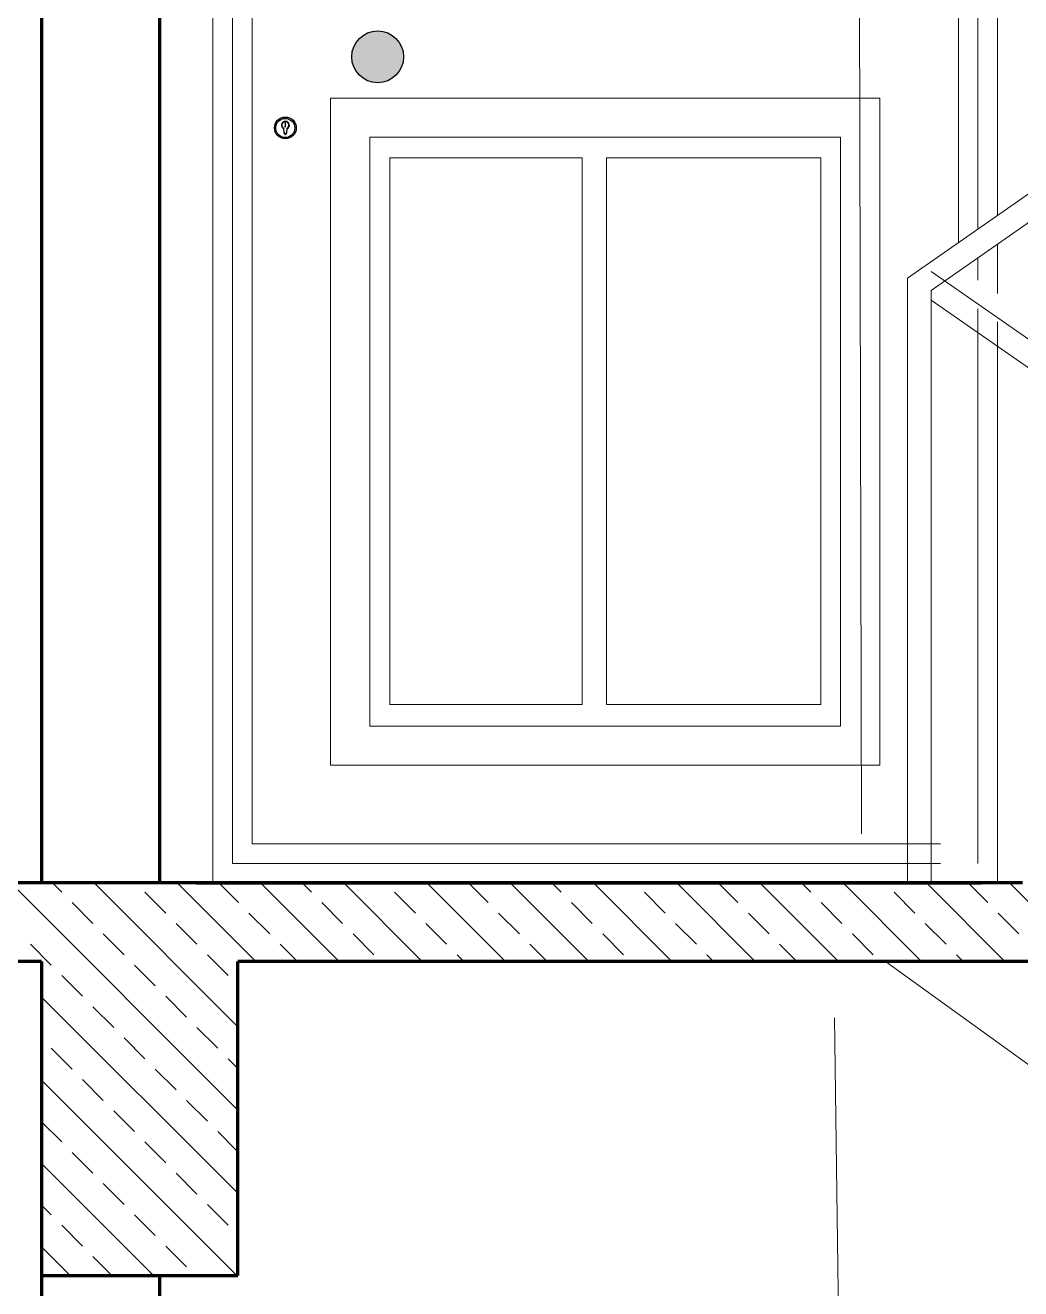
# Model space of a CAD drawing. Header units: millimetres. Extents: x 35860 to 71103, y -11298 to -8385.
# Drawn here: x 39357.64 to 39389.35, y -9574.65 to -9534.41 of the extents above; entities that cross this region are included whole.
import ezdxf

# ---------------------------------------------------------------- set-up
doc = ezdxf.new("R2010")
doc.units = ezdxf.units.MM
doc.header["$MEASUREMENT"] = 0
doc.layers.get('0').update_dxf_attribs({"lineweight": 15})
for name, color, linetype, lineweight in [('02', 2, 'Continuous', 20), ('07', 3, 'Continuous', 70), ('Merd&Balkon', 40, 'Continuous', 20)]:
    doc.layers.add(name, color=color, linetype=linetype, lineweight=lineweight)
doc.layers.add('OLC', color=254, linetype='Continuous')

msp = doc.modelspace()

# ---------------------------------------------------------------- hatches: boundary and pattern name
at = {"layer": 'OLC'}
msp.add_hatch(color=256, dxfattribs=at).paths.add_polyline_path([(39368.039, -9535.413, -1.000001), (39369.689, -9535.413, -1.000001)])
msp.add_hatch(color=256, dxfattribs=at).paths.add_polyline_path([(39368.039, -9535.413, -1.000001), (39369.689, -9535.413, -1.000001)])
msp.add_hatch(color=256, dxfattribs=at).paths.add_polyline_path([(39368.039, -9535.413, -1.000001), (39369.689, -9535.413, -1.000001)])

# ---------------------------------------------------------------- linework, layer by layer
for p, q in [((39383.61, -9283.507), (39384.273, -9560.16)), ((39364.409, -9568.958), (39357.177, -9561.726)), ((39358.797, -9562.02), (39358.503, -9561.726)), ((39364.409, -9566.306), (39359.829, -9561.726)), ((39364.98, -9564.226), (39362.48, -9561.726)), ((39364.432, -9562.352), (39363.806, -9561.726)), ((39367.632, -9564.226), (39365.132, -9561.726)), ((39366.752, -9562.02), (39366.458, -9561.726)), ((39370.284, -9564.226), (39367.784, -9561.726)), ((39372.935, -9564.226), (39370.435, -9561.726)), ((39372.387, -9562.352), (39371.761, -9561.726)), ((39375.587, -9564.226), (39373.087, -9561.726)), ((39374.707, -9562.02), (39374.413, -9561.726)), ((39378.239, -9564.226), (39375.739, -9561.726)), ((39380.89, -9564.226), (39378.39, -9561.726)), ((39380.342, -9562.352), (39379.716, -9561.726)), ((39383.542, -9564.226), (39381.042, -9561.726)), ((39382.662, -9562.02), (39382.368, -9561.726)), ((39386.194, -9564.226), (39383.694, -9561.726)), ((39388.845, -9564.226), (39386.345, -9561.726)), ((39388.297, -9562.352), (39387.671, -9561.726)), ((39390.766, -9563.496), (39388.997, -9561.726)), ((39362.112, -9562.683), (39361.449, -9562.02)), ((39370.067, -9562.683), (39369.404, -9562.02)), ((39378.022, -9562.683), (39377.359, -9562.02)), ((39385.977, -9562.683), (39385.314, -9562.02)), ((39359.792, -9563.015), (39359.129, -9562.352)), ((39367.747, -9563.015), (39367.084, -9562.352)), ((39375.702, -9563.015), (39375.039, -9562.352)), ((39383.656, -9563.015), (39382.994, -9562.352)), ((39365.426, -9563.346), (39364.763, -9562.683)), ((39373.381, -9563.346), (39372.718, -9562.683)), ((39381.336, -9563.346), (39380.673, -9562.683)), ((39389.291, -9563.346), (39388.628, -9562.683)), ((39360.786, -9564.009), (39360.123, -9563.346)), ((39363.106, -9563.678), (39362.443, -9563.015)), ((39368.741, -9564.009), (39368.078, -9563.346)), ((39371.061, -9563.678), (39370.398, -9563.015)), ((39376.696, -9564.009), (39376.033, -9563.346)), ((39379.016, -9563.678), (39378.353, -9563.015)), ((39384.651, -9564.009), (39383.988, -9563.346)), ((39386.971, -9563.678), (39386.308, -9563.015)), ((39358.466, -9564.341), (39357.803, -9563.678)), ((39366.306, -9564.226), (39365.758, -9563.678)), ((39374.261, -9564.226), (39373.713, -9563.678)), ((39382.216, -9564.226), (39381.668, -9563.678)), ((39364.101, -9564.672), (39363.438, -9564.009)), ((39371.61, -9564.226), (39371.393, -9564.009)), ((39379.565, -9564.226), (39379.348, -9564.009)), ((39387.52, -9564.226), (39387.302, -9564.009)), ((39361.78, -9565.003), (39361.117, -9564.341)), ((39359.46, -9565.335), (39358.797, -9564.672)), ((39364.409, -9571.61), (39358.159, -9565.36)), ((39362.775, -9565.998), (39362.112, -9565.335)), ((39360.455, -9566.329), (39359.792, -9565.666)), ((39383.419, -9566.019), (39384.273, -9628.91)), ((39363.769, -9566.992), (39363.106, -9566.329)), ((39359.129, -9567.655), (39358.466, -9566.992)), ((39361.449, -9567.324), (39360.786, -9566.661)), ((39364.409, -9567.632), (39364.101, -9567.324)), ((39362.443, -9568.318), (39361.78, -9567.655)), ((39364.374, -9574.226), (39358.159, -9568.011)), ((39360.123, -9568.649), (39359.46, -9567.987)), ((39361.117, -9569.644), (39360.455, -9568.981)), ((39363.438, -9569.312), (39362.775, -9568.649)), ((39358.797, -9569.975), (39358.159, -9569.337)), ((39364.409, -9570.284), (39363.769, -9569.644)), ((39362.112, -9570.638), (39361.449, -9569.975)), ((39359.792, -9570.97), (39359.129, -9570.307)), ((39361.722, -9574.226), (39358.159, -9570.663)), ((39363.106, -9571.633), (39362.443, -9570.97)), ((39360.786, -9571.964), (39360.123, -9571.301)), ((39358.466, -9572.295), (39358.159, -9571.989)), ((39364.101, -9572.627), (39363.438, -9571.964)), ((39359.46, -9573.29), (39358.797, -9572.627)), ((39361.78, -9572.958), (39361.117, -9572.295)), ((39359.071, -9574.226), (39358.159, -9573.315)), ((39362.775, -9573.953), (39362.112, -9573.29)), ((39360.396, -9574.226), (39359.792, -9573.621))]:
    msp.add_line(p, q)
at = {"layer": '02'}
for p, q in [((39363.613, -9506.726), (39363.613, -9561.726)), ((39363.613, -9506.726), (39363.613, -9561.726)), ((39363.613, -9506.726), (39363.613, -9561.726)), ((39363.613, -9506.726), (39363.613, -9561.726)), ((39363.613, -9506.726), (39363.613, -9561.726)), ((39363.613, -9506.726), (39363.613, -9561.726)), ((39363.613, -9506.726), (39363.613, -9561.726)), ((39363.613, -9506.726), (39363.613, -9561.726)), ((39363.613, -9506.726), (39363.613, -9561.726)), ((39388.613, -9506.726), (39388.613, -9540.462)), ((39388.613, -9506.726), (39388.613, -9540.462)), ((39388.613, -9506.726), (39388.613, -9540.462)), ((39388.613, -9506.726), (39388.613, -9540.462)), ((39388.613, -9506.726), (39388.613, -9540.462)), ((39388.613, -9506.726), (39388.613, -9540.462)), ((39388.613, -9540.462), (39388.613, -9506.726)), ((39388.613, -9540.462), (39388.613, -9506.726)), ((39388.613, -9540.462), (39388.613, -9506.726)), ((39364.238, -9507.351), (39364.238, -9561.101)), ((39364.238, -9507.351), (39364.238, -9561.101)), ((39364.238, -9507.351), (39364.238, -9561.101)), ((39364.238, -9507.351), (39364.238, -9561.101)), ((39364.238, -9507.351), (39364.238, -9561.101)), ((39364.238, -9507.351), (39364.238, -9561.101)), ((39364.238, -9507.351), (39364.238, -9561.101)), ((39364.238, -9507.351), (39364.238, -9561.101)), ((39364.238, -9507.351), (39364.238, -9561.101)), ((39387.988, -9540.896), (39387.988, -9507.351)), ((39387.988, -9540.896), (39387.988, -9507.351)), ((39387.988, -9540.896), (39387.988, -9507.351)), ((39387.988, -9540.896), (39387.988, -9507.351)), ((39387.988, -9540.896), (39387.988, -9507.351)), ((39387.988, -9540.896), (39387.988, -9507.351)), ((39387.988, -9540.896), (39387.988, -9507.351)), ((39387.988, -9540.896), (39387.988, -9507.351)), ((39387.988, -9540.896), (39387.988, -9507.351)), ((39364.863, -9507.976), (39364.863, -9560.476)), ((39364.863, -9507.976), (39364.863, -9560.476)), ((39364.863, -9507.976), (39364.863, -9560.476)), ((39364.863, -9507.976), (39364.863, -9560.476)), ((39364.863, -9507.976), (39364.863, -9560.476)), ((39364.863, -9507.976), (39364.863, -9560.476)), ((39364.863, -9507.976), (39364.863, -9560.476)), ((39364.863, -9507.976), (39364.863, -9560.476)), ((39364.863, -9507.976), (39364.863, -9560.476)), ((39387.363, -9541.331), (39387.363, -9507.976)), ((39387.363, -9541.331), (39387.363, -9507.976)), ((39387.363, -9541.331), (39387.363, -9507.976)), ((39387.363, -9541.331), (39387.363, -9507.976)), ((39387.363, -9541.331), (39387.363, -9507.976)), ((39387.363, -9541.331), (39387.363, -9507.976)), ((39387.363, -9541.331), (39387.363, -9507.976)), ((39387.363, -9541.331), (39387.363, -9507.976)), ((39387.363, -9541.331), (39387.363, -9507.976)), ((39385.742, -9542.458), (39423.784, -9516.007)), ((39367.363, -9536.726), (39384.863, -9536.726)), ((39367.363, -9536.726), (39384.863, -9536.726)), ((39367.363, -9536.726), (39384.863, -9536.726)), ((39367.363, -9536.726), (39367.363, -9557.976)), ((39367.363, -9536.726), (39367.363, -9557.976)), ((39367.363, -9536.726), (39367.363, -9557.976)), ((39367.363, -9536.726), (39384.863, -9536.726)), ((39367.363, -9536.726), (39384.863, -9536.726)), ((39367.363, -9536.726), (39384.863, -9536.726)), ((39367.363, -9536.726), (39367.363, -9557.976)), ((39367.363, -9536.726), (39367.363, -9557.976)), ((39367.363, -9536.726), (39367.363, -9557.976)), ((39367.363, -9536.726), (39384.863, -9536.726)), ((39367.363, -9536.726), (39384.863, -9536.726)), ((39367.363, -9536.726), (39384.863, -9536.726)), ((39367.363, -9536.726), (39367.363, -9557.976)), ((39367.363, -9536.726), (39367.363, -9557.976)), ((39367.363, -9536.726), (39367.363, -9557.976)), ((39384.863, -9557.976), (39384.863, -9536.726)), ((39384.863, -9557.976), (39384.863, -9536.726)), ((39384.863, -9557.976), (39384.863, -9536.726)), ((39384.863, -9557.976), (39384.863, -9536.726)), ((39384.863, -9557.976), (39384.863, -9536.726)), ((39384.863, -9557.976), (39384.863, -9536.726)), ((39384.863, -9557.976), (39384.863, -9536.726)), ((39384.863, -9557.976), (39384.863, -9536.726)), ((39384.863, -9557.976), (39384.863, -9536.726)), ((39365.907, -9537.636), (39365.918, -9537.62)), ((39365.907, -9537.636), (39365.918, -9537.62)), ((39365.907, -9537.636), (39365.918, -9537.62)), ((39365.911, -9537.521), (39365.913, -9537.516)), ((39365.911, -9537.521), (39365.913, -9537.516)), ((39365.911, -9537.521), (39365.913, -9537.516)), ((39365.912, -9537.533), (39365.911, -9537.521)), ((39365.912, -9537.533), (39365.911, -9537.521)), ((39365.912, -9537.533), (39365.911, -9537.521)), ((39365.914, -9537.54), (39365.912, -9537.533)), ((39365.914, -9537.54), (39365.912, -9537.533)), ((39365.914, -9537.54), (39365.912, -9537.533)), ((39365.917, -9537.513), (39365.913, -9537.517)), ((39365.917, -9537.513), (39365.913, -9537.517)), ((39365.917, -9537.513), (39365.913, -9537.517)), ((39365.913, -9537.573), (39365.914, -9537.569)), ((39365.913, -9537.573), (39365.914, -9537.569)), ((39365.913, -9537.573), (39365.914, -9537.569)), ((39365.913, -9537.596), (39365.913, -9537.573)), ((39365.913, -9537.596), (39365.913, -9537.573)), ((39365.913, -9537.596), (39365.913, -9537.573)), ((39365.915, -9537.6), (39365.913, -9537.596)), ((39365.915, -9537.6), (39365.913, -9537.596)), ((39365.915, -9537.6), (39365.913, -9537.596)), ((39365.914, -9537.552), (39365.914, -9537.54)), ((39365.914, -9537.552), (39365.914, -9537.54)), ((39365.914, -9537.552), (39365.914, -9537.54)), ((39365.914, -9537.569), (39365.914, -9537.552)), ((39365.914, -9537.569), (39365.914, -9537.552)), ((39365.914, -9537.569), (39365.914, -9537.552)), ((39365.915, -9537.6), (39365.918, -9537.62)), ((39365.915, -9537.6), (39365.918, -9537.62)), ((39365.915, -9537.6), (39365.918, -9537.62)), ((39365.921, -9537.511), (39365.917, -9537.513)), ((39365.921, -9537.511), (39365.917, -9537.513)), ((39365.921, -9537.511), (39365.917, -9537.513)), ((39365.924, -9537.513), (39365.921, -9537.511)), ((39365.924, -9537.513), (39365.921, -9537.511)), ((39365.924, -9537.513), (39365.921, -9537.511)), ((39365.926, -9537.551), (39365.922, -9537.561)), ((39365.926, -9537.551), (39365.922, -9537.561)), ((39365.926, -9537.551), (39365.922, -9537.561)), ((39365.922, -9537.561), (39365.924, -9537.568)), ((39365.922, -9537.561), (39365.924, -9537.568)), ((39365.922, -9537.561), (39365.924, -9537.568)), ((39365.927, -9537.517), (39365.924, -9537.513)), ((39365.927, -9537.517), (39365.924, -9537.513)), ((39365.927, -9537.517), (39365.924, -9537.513)), ((39365.924, -9537.568), (39365.925, -9537.573)), ((39365.924, -9537.568), (39365.925, -9537.573)), ((39365.924, -9537.568), (39365.925, -9537.573)), ((39365.927, -9537.517), (39365.925, -9537.52)), ((39365.927, -9537.517), (39365.925, -9537.52)), ((39365.927, -9537.517), (39365.925, -9537.52)), ((39365.925, -9537.52), (39365.932, -9537.53)), ((39365.925, -9537.52), (39365.932, -9537.53)), ((39365.925, -9537.52), (39365.932, -9537.53)), ((39365.925, -9537.573), (39365.925, -9537.575)), ((39365.925, -9537.573), (39365.925, -9537.575)), ((39365.925, -9537.573), (39365.925, -9537.575)), ((39365.925, -9537.575), (39365.929, -9537.579)), ((39365.925, -9537.575), (39365.929, -9537.579)), ((39365.925, -9537.575), (39365.929, -9537.579)), ((39365.931, -9537.542), (39365.926, -9537.551)), ((39365.931, -9537.542), (39365.926, -9537.551)), ((39365.931, -9537.542), (39365.926, -9537.551)), ((39365.929, -9537.602), (39365.926, -9537.605)), ((39365.929, -9537.602), (39365.926, -9537.605)), ((39365.929, -9537.602), (39365.926, -9537.605)), ((39365.926, -9537.605), (39365.927, -9537.611)), ((39365.926, -9537.605), (39365.927, -9537.611)), ((39365.926, -9537.605), (39365.927, -9537.611)), ((39365.932, -9537.633), (39365.926, -9537.637)), ((39365.932, -9537.633), (39365.926, -9537.637)), ((39365.932, -9537.633), (39365.926, -9537.637)), ((39365.927, -9537.611), (39365.932, -9537.62)), ((39365.927, -9537.611), (39365.932, -9537.62)), ((39365.927, -9537.611), (39365.932, -9537.62)), ((39365.929, -9537.579), (39365.932, -9537.585)), ((39365.929, -9537.579), (39365.932, -9537.585)), ((39365.929, -9537.579), (39365.932, -9537.585)), ((39365.935, -9537.597), (39365.929, -9537.602)), ((39365.935, -9537.597), (39365.929, -9537.602)), ((39365.935, -9537.597), (39365.929, -9537.602)), ((39365.932, -9537.536), (39365.931, -9537.542)), ((39365.932, -9537.536), (39365.931, -9537.542)), ((39365.932, -9537.536), (39365.931, -9537.542)), ((39365.932, -9537.53), (39365.932, -9537.536)), ((39365.932, -9537.53), (39365.932, -9537.536)), ((39365.932, -9537.53), (39365.932, -9537.536)), ((39365.932, -9537.585), (39365.935, -9537.595)), ((39365.932, -9537.585), (39365.935, -9537.595)), ((39365.932, -9537.585), (39365.935, -9537.595)), ((39365.932, -9537.62), (39365.932, -9537.633)), ((39365.932, -9537.62), (39365.932, -9537.633)), ((39365.932, -9537.62), (39365.932, -9537.633)), ((39365.935, -9537.595), (39365.935, -9537.597)), ((39365.935, -9537.595), (39365.935, -9537.597)), ((39365.935, -9537.595), (39365.935, -9537.597)), ((39365.869, -9537.703), (39365.878, -9537.834)), ((39365.869, -9537.703), (39365.878, -9537.834)), ((39365.869, -9537.703), (39365.878, -9537.834)), ((39365.878, -9537.694), (39365.887, -9537.823)), ((39365.878, -9537.694), (39365.887, -9537.823)), ((39365.878, -9537.694), (39365.887, -9537.823)), ((39365.907, -9537.641), (39365.907, -9537.636)), ((39365.907, -9537.641), (39365.907, -9537.636)), ((39365.907, -9537.641), (39365.907, -9537.636)), ((39365.907, -9537.641), (39365.91, -9537.649)), ((39365.907, -9537.641), (39365.91, -9537.649)), ((39365.907, -9537.641), (39365.91, -9537.649)), ((39365.91, -9537.649), (39365.912, -9537.658)), ((39365.91, -9537.649), (39365.912, -9537.658)), ((39365.91, -9537.649), (39365.912, -9537.658)), ((39365.912, -9537.658), (39365.914, -9537.665)), ((39365.912, -9537.658), (39365.914, -9537.665)), ((39365.912, -9537.658), (39365.914, -9537.665)), ((39365.914, -9537.665), (39365.92, -9537.654)), ((39365.914, -9537.665), (39365.92, -9537.654)), ((39365.914, -9537.665), (39365.92, -9537.654)), ((39365.923, -9537.892), (39365.919, -9537.891)), ((39365.923, -9537.892), (39365.919, -9537.891)), ((39365.923, -9537.892), (39365.919, -9537.891)), ((39365.92, -9537.654), (39365.922, -9537.643)), ((39365.92, -9537.654), (39365.922, -9537.643)), ((39365.92, -9537.654), (39365.922, -9537.643)), ((39365.926, -9537.637), (39365.922, -9537.643)), ((39365.926, -9537.637), (39365.922, -9537.643)), ((39365.926, -9537.637), (39365.922, -9537.643)), ((39365.969, -9537.695), (39365.958, -9537.824)), ((39365.969, -9537.695), (39365.958, -9537.824)), ((39365.969, -9537.695), (39365.958, -9537.824)), ((39365.979, -9537.704), (39365.968, -9537.835)), ((39365.979, -9537.704), (39365.968, -9537.835)), ((39365.979, -9537.704), (39365.968, -9537.835)), ((39368.613, -9537.976), (39383.613, -9537.976)), ((39368.613, -9537.976), (39383.613, -9537.976)), ((39368.613, -9537.976), (39383.613, -9537.976)), ((39368.613, -9537.976), (39368.613, -9556.726)), ((39368.613, -9537.976), (39368.613, -9556.726)), ((39368.613, -9537.976), (39368.613, -9556.726)), ((39368.613, -9537.976), (39383.613, -9537.976)), ((39368.613, -9537.976), (39383.613, -9537.976)), ((39368.613, -9537.976), (39383.613, -9537.976)), ((39368.613, -9537.976), (39368.613, -9556.726)), ((39368.613, -9537.976), (39368.613, -9556.726)), ((39368.613, -9537.976), (39368.613, -9556.726)), ((39368.613, -9537.976), (39383.613, -9537.976)), ((39368.613, -9537.976), (39383.613, -9537.976)), ((39368.613, -9537.976), (39383.613, -9537.976)), ((39368.613, -9537.976), (39368.613, -9556.726)), ((39368.613, -9537.976), (39368.613, -9556.726)), ((39368.613, -9537.976), (39368.613, -9556.726)), ((39383.613, -9556.726), (39383.613, -9537.976)), ((39383.613, -9556.726), (39383.613, -9537.976)), ((39383.613, -9556.726), (39383.613, -9537.976)), ((39383.613, -9556.726), (39383.613, -9537.976)), ((39383.613, -9556.726), (39383.613, -9537.976)), ((39383.613, -9556.726), (39383.613, -9537.976)), ((39383.613, -9556.726), (39383.613, -9537.976)), ((39383.613, -9556.726), (39383.613, -9537.976)), ((39383.613, -9556.726), (39383.613, -9537.976)), ((39369.253, -9538.633), (39375.377, -9538.633)), ((39369.253, -9538.633), (39375.377, -9538.633)), ((39369.253, -9538.633), (39375.377, -9538.633)), ((39369.253, -9556.036), (39369.253, -9538.633)), ((39369.253, -9556.036), (39369.253, -9538.633)), ((39369.253, -9556.036), (39369.253, -9538.633)), ((39369.253, -9538.633), (39375.377, -9538.633)), ((39369.253, -9538.633), (39375.377, -9538.633)), ((39369.253, -9538.633), (39375.377, -9538.633)), ((39369.253, -9556.036), (39369.253, -9538.633)), ((39369.253, -9556.036), (39369.253, -9538.633)), ((39369.253, -9556.036), (39369.253, -9538.633)), ((39369.253, -9538.633), (39375.377, -9538.633)), ((39369.253, -9538.633), (39375.377, -9538.633)), ((39369.253, -9538.633), (39375.377, -9538.633)), ((39369.253, -9556.036), (39369.253, -9538.633)), ((39369.253, -9556.036), (39369.253, -9538.633)), ((39369.253, -9556.036), (39369.253, -9538.633)), ((39375.377, -9538.633), (39375.377, -9556.036)), ((39375.377, -9538.633), (39375.377, -9556.036)), ((39375.377, -9538.633), (39375.377, -9556.036)), ((39375.377, -9538.633), (39375.377, -9556.036)), ((39375.377, -9538.633), (39375.377, -9556.036)), ((39375.377, -9538.633), (39375.377, -9556.036)), ((39375.377, -9538.633), (39375.377, -9556.036)), ((39375.377, -9538.633), (39375.377, -9556.036)), ((39375.377, -9538.633), (39375.377, -9556.036)), ((39376.15, -9538.633), (39382.987, -9538.633)), ((39376.15, -9538.633), (39382.987, -9538.633)), ((39376.15, -9538.633), (39382.987, -9538.633)), ((39376.15, -9556.036), (39376.15, -9538.633)), ((39376.15, -9556.036), (39376.15, -9538.633)), ((39376.15, -9556.036), (39376.15, -9538.633)), ((39376.15, -9538.633), (39382.987, -9538.633)), ((39376.15, -9538.633), (39382.987, -9538.633)), ((39376.15, -9538.633), (39382.987, -9538.633)), ((39376.15, -9556.036), (39376.15, -9538.633)), ((39376.15, -9556.036), (39376.15, -9538.633)), ((39376.15, -9556.036), (39376.15, -9538.633)), ((39376.15, -9538.633), (39382.987, -9538.633)), ((39376.15, -9538.633), (39382.987, -9538.633)), ((39376.15, -9538.633), (39382.987, -9538.633)), ((39376.15, -9556.036), (39376.15, -9538.633)), ((39376.15, -9556.036), (39376.15, -9538.633)), ((39376.15, -9556.036), (39376.15, -9538.633)), ((39382.987, -9538.633), (39382.987, -9556.036)), ((39382.987, -9538.633), (39382.987, -9556.036)), ((39382.987, -9538.633), (39382.987, -9556.036)), ((39382.987, -9538.633), (39382.987, -9556.036)), ((39382.987, -9538.633), (39382.987, -9556.036)), ((39382.987, -9538.633), (39382.987, -9556.036)), ((39382.987, -9538.633), (39382.987, -9556.036)), ((39382.987, -9538.633), (39382.987, -9556.036)), ((39382.987, -9538.633), (39382.987, -9556.036)), ((39386.492, -9542.85), (39392.534, -9538.649)), ((39388.613, -9541.375), (39388.613, -9542.952)), ((39388.613, -9541.375), (39388.613, -9542.952)), ((39388.613, -9541.375), (39388.613, -9542.952)), ((39388.613, -9541.375), (39388.613, -9542.952)), ((39388.613, -9541.375), (39388.613, -9542.952)), ((39388.613, -9541.375), (39388.613, -9542.952)), ((39388.613, -9542.952), (39388.613, -9541.375)), ((39388.613, -9542.952), (39388.613, -9541.375)), ((39388.613, -9542.952), (39388.613, -9541.375)), ((39387.988, -9542.531), (39387.988, -9541.81)), ((39387.988, -9542.531), (39387.988, -9541.81)), ((39387.988, -9542.531), (39387.988, -9541.81)), ((39387.988, -9542.531), (39387.988, -9541.81)), ((39387.988, -9542.531), (39387.988, -9541.81)), ((39387.988, -9542.531), (39387.988, -9541.81)), ((39387.988, -9542.531), (39387.988, -9541.81)), ((39387.988, -9542.531), (39387.988, -9541.81)), ((39387.988, -9542.531), (39387.988, -9541.81)), ((39385.742, -9561.726), (39385.742, -9542.458)), ((39401.909, -9552.974), (39386.492, -9542.248)), ((39386.492, -9561.726), (39386.492, -9542.85)), ((39392.534, -9547.365), (39386.492, -9543.162)), ((39387.988, -9561.101), (39387.988, -9543.435)), ((39388.613, -9543.856), (39388.613, -9561.726)), ((39375.377, -9556.036), (39369.253, -9556.036)), ((39375.377, -9556.036), (39369.253, -9556.036)), ((39375.377, -9556.036), (39369.253, -9556.036)), ((39375.377, -9556.036), (39369.253, -9556.036)), ((39375.377, -9556.036), (39369.253, -9556.036)), ((39375.377, -9556.036), (39369.253, -9556.036)), ((39375.377, -9556.036), (39369.253, -9556.036)), ((39375.377, -9556.036), (39369.253, -9556.036)), ((39375.377, -9556.036), (39369.253, -9556.036)), ((39382.987, -9556.036), (39376.15, -9556.036)), ((39382.987, -9556.036), (39376.15, -9556.036)), ((39382.987, -9556.036), (39376.15, -9556.036)), ((39382.987, -9556.036), (39376.15, -9556.036)), ((39382.987, -9556.036), (39376.15, -9556.036)), ((39382.987, -9556.036), (39376.15, -9556.036)), ((39382.987, -9556.036), (39376.15, -9556.036)), ((39382.987, -9556.036), (39376.15, -9556.036)), ((39382.987, -9556.036), (39376.15, -9556.036)), ((39368.613, -9556.726), (39383.613, -9556.726)), ((39368.613, -9556.726), (39383.613, -9556.726)), ((39368.613, -9556.726), (39383.613, -9556.726)), ((39368.613, -9556.726), (39383.613, -9556.726)), ((39368.613, -9556.726), (39383.613, -9556.726)), ((39368.613, -9556.726), (39383.613, -9556.726)), ((39368.613, -9556.726), (39383.613, -9556.726)), ((39368.613, -9556.726), (39383.613, -9556.726)), ((39368.613, -9556.726), (39383.613, -9556.726)), ((39367.363, -9557.976), (39384.863, -9557.976)), ((39367.363, -9557.976), (39384.863, -9557.976)), ((39367.363, -9557.976), (39384.863, -9557.976)), ((39367.363, -9557.976), (39384.863, -9557.976)), ((39367.363, -9557.976), (39384.863, -9557.976)), ((39367.363, -9557.976), (39384.863, -9557.976)), ((39367.363, -9557.976), (39384.863, -9557.976)), ((39367.363, -9557.976), (39384.863, -9557.976)), ((39367.363, -9557.976), (39384.863, -9557.976)), ((39385.742, -9561.726), (39385.742, -9559.726)), ((39385.742, -9559.726), (39385.742, -9559.726)), ((39364.863, -9560.476), (39386.795, -9560.476)), ((39364.863, -9560.476), (39386.795, -9560.476)), ((39364.863, -9560.476), (39386.795, -9560.476)), ((39364.863, -9560.476), (39386.795, -9560.476)), ((39364.863, -9560.476), (39386.795, -9560.476)), ((39364.863, -9560.476), (39386.795, -9560.476)), ((39364.863, -9560.476), (39386.795, -9560.476)), ((39364.863, -9560.476), (39386.795, -9560.476)), ((39364.863, -9560.476), (39386.795, -9560.476)), ((39364.238, -9561.101), (39386.795, -9561.101)), ((39364.238, -9561.101), (39386.795, -9561.101)), ((39364.238, -9561.101), (39386.795, -9561.101)), ((39364.238, -9561.101), (39386.795, -9561.101)), ((39364.238, -9561.101), (39386.795, -9561.101)), ((39364.238, -9561.101), (39386.795, -9561.101)), ((39364.238, -9561.101), (39386.795, -9561.101)), ((39364.238, -9561.101), (39386.795, -9561.101)), ((39364.238, -9561.101), (39386.795, -9561.101))]:
    msp.add_line(p, q, dxfattribs=at)
at = {"layer": '07'}
for p, q in [((39358.159, -9505.476), (39358.159, -9561.726)), ((39361.909, -9505.476), (39361.909, -9561.726)), ((39389.409, -9561.726), (39279.409, -9561.726)), ((39363.092, -9561.726), (39388.092, -9561.726)), ((39363.092, -9561.726), (39388.092, -9561.726)), ((39363.092, -9561.726), (39388.092, -9561.726)), ((39385.742, -9561.726), (39385.742, -9561.726)), ((39358.159, -9564.226), (39285.659, -9564.226)), ((39358.159, -9564.226), (39358.159, -9574.226)), ((39364.409, -9574.226), (39364.409, -9564.226)), ((39389.711, -9564.226), (39364.409, -9564.226)), ((39358.159, -9574.226), (39364.409, -9574.226)), ((39358.159, -9574.226), (39358.159, -9630.476)), ((39361.909, -9574.226), (39361.909, -9630.476))]:
    msp.add_line(p, q, dxfattribs=at)
at = {"layer": 'Merd&Balkon'}
msp.add_line((39418.496, -9588.433), (39385.047, -9564.226), dxfattribs=at)
at = {"layer": 'OLC'}
for centre, radius in [((39368.864, -9535.413), 0.825), ((39368.864, -9535.413), 0.825), ((39368.864, -9535.413), 0.825), ((39365.923, -9537.678), 0.347), ((39365.923, -9537.678), 0.347), ((39365.923, -9537.678), 0.347), ((39365.92, -9537.678), 0.305), ((39365.92, -9537.678), 0.305), ((39365.92, -9537.678), 0.305)]:
    msp.add_circle(centre, radius, dxfattribs=at)
for centre, radius, start, end in [((39365.925, -9537.591), 0.126, 295.4834, 243.4122), ((39365.925, -9537.591), 0.126, 295.4834, 243.4122), ((39365.925, -9537.591), 0.126, 295.4834, 243.4122), ((39365.925, -9537.591), 0.113, 292.9456, 245.6901), ((39365.925, -9537.591), 0.113, 292.9456, 245.6901), ((39365.925, -9537.591), 0.113, 292.9456, 245.6901), ((39365.944, -9537.829), 0.0661, 183.98, 248.3709), ((39365.944, -9537.829), 0.0661, 183.98, 248.3709), ((39365.944, -9537.829), 0.0661, 183.98, 248.3709), ((39365.939, -9537.819), 0.0519, 183.98, 248.3709), ((39365.939, -9537.819), 0.0519, 183.98, 248.3709), ((39365.939, -9537.819), 0.0519, 183.98, 248.3709), ((39365.906, -9537.82), 0.0519, 288.8236, 355.0372), ((39365.906, -9537.82), 0.0519, 288.8236, 355.0372), ((39365.906, -9537.82), 0.0519, 288.8236, 355.0372), ((39365.902, -9537.829), 0.0661, 288.8236, 355.0372), ((39365.902, -9537.829), 0.0661, 288.8236, 355.0372), ((39365.902, -9537.829), 0.0661, 288.8236, 355.0372)]:
    msp.add_arc(centre, radius, start, end, dxfattribs=at)

doc.saveas('drawing.dxf')
